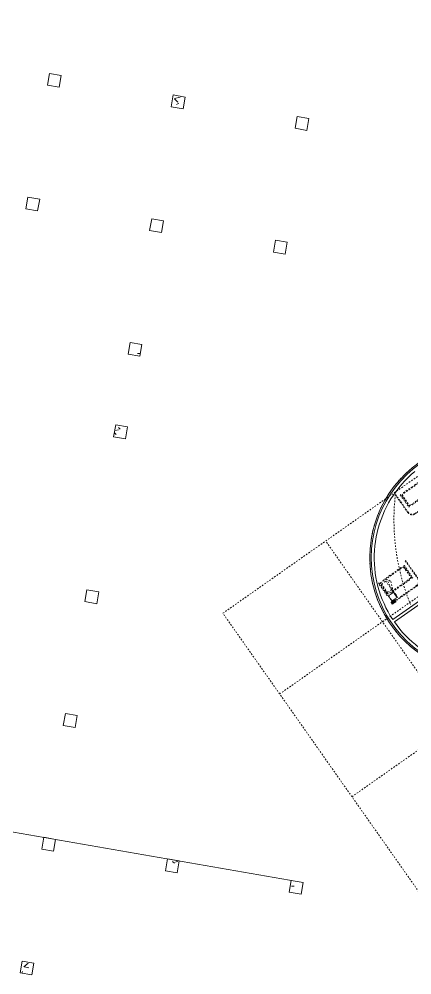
# Model space of a CAD drawing. Extents: x 274235 to 276654, y 142848 to 144425.
# Drawn here: x 276050.3 to 276076.6, y 143041.1 to 143105 of the extents above; entities that cross this region are included whole.
import ezdxf

# ---------------------------------------------------------------- set-up
doc = ezdxf.new("R2010")
doc.units = 0
doc.header["$LTSCALE"] = 1.5
for name, pattern in [('ACM-G-CENTER', [50.8, 31.75, -6.35, 6.35, -6.35]), ('ACM-G-HIDDEN2', [4.7625, 3.175, -1.5875]), ('ATDASH', [1.5875, 0.79375, -0.79375]), ('DASH', [0.35, 0.25, -0.1]), ('Hidden 1_32_', [1.389063, 0.79375, -0.595313])]:
    doc.linetypes.add(name, pattern=pattern)
doc.layers.get('0').update_dxf_attribs({"linetype": 'CONTINUOUS', "lineweight": 0})
for name, color, linetype, lineweight in [('_ACM-A-ANNO-DIMS', 7, 'CONTINUOUS', 5), ('_ACM-A-DETL', 7, 'CONTINUOUS', 5), ('_ACM-A-EQPM', 3, 'CONTINUOUS', 5), ('_ACM-A-FLOR-WDWK', 1, 'CONTINUOUS', 5), ('_ACM-A-GRID', 3, 'CONTINUOUS', 5), ('_ACM-A-WALL-FULL', 6, 'CONTINUOUS', 13), ('_ACM-S-STRU-CLOS', 5, 'CONTINUOUS', 5)]:
    doc.layers.add(name, color=color, linetype=linetype, lineweight=lineweight)

# ---------------------------------------------------------------- blocks, each defined once
blk = doc.blocks.new('A$C5E363402')
at = {"layer": '_ACM-A-ANNO-DIMS'}
blk.add_line((1509648, -2678), (509648, -2678), dxfattribs=at)
blk = doc.blocks.new('M_Concrete-Rectangular-Column - 800 x 800mm-V387-B1_Working')
at = {"layer": '_ACM-S-STRU-CLOS'}
h = blk.add_hatch(dxfattribs=at)
h.set_pattern_fill('FP_247', color=256, style=0, pattern_type=2)
h.set_pattern_definition([(50, (-832204, -612804.6), (3643.682, -318.781), [381, -4191]), (355, (-832204, -612804.6), (-704.856, 3821.136), [304.8, -3352.8]), (100.451, (-831900.5, -612831), (2938.852, 3502.332), [323.8, -3561.801]), (46.184, (-832204, -611788.6), (5421.582, -840.855), [571.5, -6286.5]), (96.636, (-831752.3, -611858.6), (4748.05, 4948.551), [485.7, -5342.702]), (351.184, (-832204, -611788.6), (4748.1, 4948.506), [457.2, -5029.2]), (21, (-831696, -612042.6), (3032.288, -2045.3045), [381, -4191]), (326, (-831696, -612042.6), (1236.042, 3683.762), [304.8, -3352.8]), (71.451, (-831443.4, -612213), (4268.343, 1638.425), [323.8, -3561.801]), (37.5, (-832204.1, -612804.6), (61.772, 1691.1008), [167.64, -3144.52, 167.64, -6601.46]), (37.5, (-832204.1, -612804.6), (61.772, 1691.1008), [-3479.8, -3235.96, 167.64, -3197.86]), (7.5, (-832204.1, -612804.6), (1336.3933, 2003.6115), [167.64, -1772.92, 167.64, -4351.02]), (7.5, (-832204.1, -612804.6), (1336.3933, 2003.6115), [-2108.2, -3068.32, 167.64, -1115.06]), (327.5, (-833337, -612804.6), (2711.8178, -114.5786), [167.64, -1102.36, -9220.2]), (327.5, (-833337, -612804.6), (2711.8178, -114.5786), [-1270, 167.64, -3794.76, -5257.8]), (327.5, (-833337, -612804.6), (2711.8178, -114.5786), [-5232.4, 167.64, -5090.16]), (317.5, (-833845, -612804.6), (2962.5856, 508.5334), [167.64, -1483.36, 167.64, -6197.6]), (317.5, (-833845, -612804.6), (2962.5856, 508.5334), [-1818.64, -2463.8, 167.64, -3566.16])])
h.paths.add_polyline_path([(400, -400), (400, 400), (-400, 400), (-400, -400)])
at = {"layer": '_ACM-A-DETL', "color": 250}
for p, q in [((400, 400), (-400, 400)), ((-400, 400), (-400, -400)), ((400, -400), (400, 400)), ((-400, -400), (400, -400))]:
    blk.add_line(p, q, dxfattribs=at)
blk = doc.blocks.new('M_Concrete-Rectangular-Column - 800 x 800mm-V393-B1_Working')
at = {"layer": '_ACM-S-STRU-CLOS'}
h = blk.add_hatch(dxfattribs=at)
h.set_pattern_fill('FP_252', color=256, style=0, pattern_type=2)
h.set_pattern_definition([(50, (-823804, -612804.6), (3643.682, -318.781), [381, -4191]), (355, (-823804, -612804.6), (-704.856, 3821.136), [304.8, -3352.8]), (100.451, (-823500.5, -612831), (2938.852, 3502.332), [323.8, -3561.801]), (46.184, (-823804, -611788.6), (5421.582, -840.855), [571.5, -6286.5]), (96.636, (-823352.3, -611858.6), (4748.05, 4948.551), [485.7, -5342.702]), (351.184, (-823804, -611788.6), (4748.1, 4948.506), [457.2, -5029.2]), (21, (-823296, -612042.6), (3032.288, -2045.3045), [381, -4191]), (326, (-823296, -612042.6), (1236.042, 3683.762), [304.8, -3352.8]), (71.451, (-823043.4, -612213), (4268.343, 1638.425), [323.8, -3561.801]), (37.5, (-823804.1, -612804.6), (61.772, 1691.1008), [167.64, -3144.52, 167.64, -6601.46]), (37.5, (-823804.1, -612804.6), (61.772, 1691.1008), [-3479.8, -3235.96, 167.64, -3197.86]), (7.5, (-823804.1, -612804.6), (1336.3933, 2003.6115), [167.64, -1772.92, 167.64, -4351.02]), (7.5, (-823804.1, -612804.6), (1336.3933, 2003.6115), [-2108.2, -3068.32, 167.64, -1115.06]), (327.5, (-824937, -612804.6), (2711.8178, -114.5786), [167.64, -1102.36, -9220.2]), (327.5, (-824937, -612804.6), (2711.8178, -114.5786), [-1270, 167.64, -3794.76, -5257.8]), (327.5, (-824937, -612804.6), (2711.8178, -114.5786), [-5232.4, 167.64, -5090.16]), (317.5, (-825445, -612804.6), (2962.5856, 508.5334), [167.64, -1483.36, 167.64, -6197.6]), (317.5, (-825445, -612804.6), (2962.5856, 508.5334), [-1818.64, -2463.8, 167.64, -3566.16])])
h.paths.add_polyline_path([(400, -400), (400, 400), (-400, 400), (-400, -400)])
at = {"layer": '_ACM-A-DETL', "color": 250}
for p, q in [((400, 400), (-400, 400)), ((-400, 400), (-400, -400)), ((400, -400), (400, 400)), ((-400, -400), (400, -400))]:
    blk.add_line(p, q, dxfattribs=at)
blk = doc.blocks.new('M_Concrete-Rectangular-Column - 800 x 800mm-V398-B1_Working')
at = {"layer": '_ACM-S-STRU-CLOS'}
h = blk.add_hatch(dxfattribs=at)
h.set_pattern_fill('FP_256', color=256, style=0, pattern_type=2)
h.set_pattern_definition([(50, (-815404, -612804.6), (3643.682, -318.781), [381, -4191]), (355, (-815404, -612804.6), (-704.856, 3821.136), [304.8, -3352.8]), (100.451, (-815100.5, -612831), (2938.852, 3502.332), [323.8, -3561.801]), (46.184, (-815404, -611788.6), (5421.582, -840.855), [571.5, -6286.5]), (96.636, (-814952.3, -611858.6), (4748.05, 4948.551), [485.7, -5342.702]), (351.184, (-815404, -611788.6), (4748.1, 4948.506), [457.2, -5029.2]), (21, (-814896, -612042.6), (3032.288, -2045.3045), [381, -4191]), (326, (-814896, -612042.6), (1236.042, 3683.762), [304.8, -3352.8]), (71.451, (-814643.4, -612213), (4268.343, 1638.425), [323.8, -3561.801]), (37.5, (-815404.1, -612804.6), (61.772, 1691.1008), [167.64, -3144.52, 167.64, -6601.46]), (37.5, (-815404.1, -612804.6), (61.772, 1691.1008), [-3479.8, -3235.96, 167.64, -3197.86]), (7.5, (-815404.1, -612804.6), (1336.3933, 2003.6115), [167.64, -1772.92, 167.64, -4351.02]), (7.5, (-815404.1, -612804.6), (1336.3933, 2003.6115), [-2108.2, -3068.32, 167.64, -1115.06]), (327.5, (-816537, -612804.6), (2711.8178, -114.5786), [167.64, -1102.36, -9220.2]), (327.5, (-816537, -612804.6), (2711.8178, -114.5786), [-1270, 167.64, -3794.76, -5257.8]), (327.5, (-816537, -612804.6), (2711.8178, -114.5786), [-5232.4, 167.64, -5090.16]), (317.5, (-817045, -612804.6), (2962.5856, 508.5334), [167.64, -1483.36, 167.64, -6197.6]), (317.5, (-817045, -612804.6), (2962.5856, 508.5334), [-1818.64, -2463.8, 167.64, -3566.16])])
h.paths.add_polyline_path([(400, -400), (400, 400), (-400, 400), (-400, -400)])
at = {"layer": '_ACM-A-DETL', "color": 250}
for p, q in [((400, 400), (-400, 400)), ((-400, 400), (-400, -400)), ((400, -400), (400, 400)), ((-400, -400), (400, -400))]:
    blk.add_line(p, q, dxfattribs=at)
blk = doc.blocks.new('M_Concrete-Rectangular-Column - 800 x 800mm-V399-B1_Working')
at = {"layer": '_ACM-S-STRU-CLOS'}
h = blk.add_hatch(dxfattribs=at)
h.set_pattern_fill('FP_257', color=256, style=0, pattern_type=2)
h.set_pattern_definition([(50, (-815404, -604404.6), (3643.682, -318.781), [381, -4191]), (355, (-815404, -604404.6), (-704.856, 3821.136), [304.8, -3352.8]), (100.451, (-815100.5, -604431), (2938.852, 3502.332), [323.8, -3561.801]), (46.184, (-815404, -603388.6), (5421.582, -840.855), [571.5, -6286.5]), (96.636, (-814952.3, -603458.6), (4748.05, 4948.551), [485.7, -5342.702]), (351.184, (-815404, -603388.6), (4748.1, 4948.506), [457.2, -5029.2]), (21, (-814896, -603642.6), (3032.288, -2045.3045), [381, -4191]), (326, (-814896, -603642.6), (1236.042, 3683.762), [304.8, -3352.8]), (71.451, (-814643.4, -603813), (4268.343, 1638.425), [323.8, -3561.801]), (37.5, (-815404.1, -604404.6), (61.772, 1691.1008), [167.64, -3144.52, 167.64, -6601.46]), (37.5, (-815404.1, -604404.6), (61.772, 1691.1008), [-3479.8, -3235.96, 167.64, -3197.86]), (7.5, (-815404.1, -604404.6), (1336.3933, 2003.6115), [167.64, -1772.92, 167.64, -4351.02]), (7.5, (-815404.1, -604404.6), (1336.3933, 2003.6115), [-2108.2, -3068.32, 167.64, -1115.06]), (327.5, (-816537, -604404.6), (2711.8178, -114.5786), [167.64, -1102.36, -9220.2]), (327.5, (-816537, -604404.6), (2711.8178, -114.5786), [-1270, 167.64, -3794.76, -5257.8]), (327.5, (-816537, -604404.6), (2711.8178, -114.5786), [-5232.4, 167.64, -5090.16]), (317.5, (-817045, -604404.6), (2962.5856, 508.5334), [167.64, -1483.36, 167.64, -6197.6]), (317.5, (-817045, -604404.6), (2962.5856, 508.5334), [-1818.64, -2463.8, 167.64, -3566.16])])
h.paths.add_polyline_path([(400, -400), (400, 400), (-400, 400), (-400, -400)])
at = {"layer": '_ACM-A-DETL', "color": 250}
for p, q in [((400, 400), (-400, 400)), ((-400, 400), (-400, -400)), ((400, -400), (400, 400)), ((-400, -400), (400, -400))]:
    blk.add_line(p, q, dxfattribs=at)
blk = doc.blocks.new('M_Concrete-Rectangular-Column - 800 x 800mm-V511-B1_Working')
at = {"layer": '_ACM-A-DETL', "color": 250}
for p, q in [((400, 400), (-400, 400)), ((-400, 400), (-400, -400)), ((400, -400), (400, 400)), ((-400, -400), (400, -400))]:
    blk.add_line(p, q, dxfattribs=at)
blk = doc.blocks.new('M_Concrete-Rectangular-Column - 800 x 800mm-V512-B1_Working')
at = {"layer": '_ACM-S-STRU-CLOS'}
h = blk.add_hatch(dxfattribs=at)
h.set_pattern_fill('FP_322', color=256, style=0, pattern_type=2)
h.set_pattern_definition([(50, (-815404, -663204.6), (3643.682, -318.781), [381, -4191]), (355, (-815404, -663204.6), (-704.856, 3821.136), [304.8, -3352.8]), (100.451, (-815100.5, -663231), (2938.852, 3502.332), [323.8, -3561.801]), (46.184, (-815404, -662188.6), (5421.582, -840.855), [571.5, -6286.5]), (96.636, (-814952.3, -662258.6), (4748.05, 4948.551), [485.7, -5342.702]), (351.184, (-815404, -662188.6), (4748.1, 4948.506), [457.2, -5029.2]), (21, (-814896, -662442.6), (3032.288, -2045.3045), [381, -4191]), (326, (-814896, -662442.6), (1236.042, 3683.762), [304.8, -3352.8]), (71.451, (-814643.4, -662613), (4268.343, 1638.425), [323.8, -3561.801]), (37.5, (-815404.1, -663204.6), (61.772, 1691.1008), [167.64, -3144.52, 167.64, -6601.46]), (37.5, (-815404.1, -663204.6), (61.772, 1691.1008), [-3479.8, -3235.96, 167.64, -3197.86]), (7.5, (-815404.1, -663204.6), (1336.3933, 2003.6115), [167.64, -1772.92, 167.64, -4351.02]), (7.5, (-815404.1, -663204.6), (1336.3933, 2003.6115), [-2108.2, -3068.32, 167.64, -1115.06]), (327.5, (-816537, -663204.6), (2711.8178, -114.5786), [167.64, -1102.36, -9220.2]), (327.5, (-816537, -663204.6), (2711.8178, -114.5786), [-1270, 167.64, -3794.76, -5257.8]), (327.5, (-816537, -663204.6), (2711.8178, -114.5786), [-5232.4, 167.64, -5090.16]), (317.5, (-817045, -663204.6), (2962.5856, 508.5334), [167.64, -1483.36, 167.64, -6197.6]), (317.5, (-817045, -663204.6), (2962.5856, 508.5334), [-1818.64, -2463.8, 167.64, -3566.16])])
h.paths.add_polyline_path([(400, -400), (400, 400), (-400, 400), (-400, -400)])
at = {"layer": '_ACM-A-DETL', "color": 250}
for p, q in [((400, 400), (-400, 400)), ((-400, 400), (-400, -400)), ((400, -400), (400, 400)), ((-400, -400), (400, -400))]:
    blk.add_line(p, q, dxfattribs=at)
blk = doc.blocks.new('M_Concrete-Rectangular-Column - 800 x 800mm-V513-B1_Working')
at = {"layer": '_ACM-S-STRU-CLOS'}
h = blk.add_hatch(dxfattribs=at)
h.set_pattern_fill('FP_323', color=256, style=0, pattern_type=2)
h.set_pattern_definition([(50, (-807004, -663204.6), (3643.682, -318.781), [381, -4191]), (355, (-807004, -663204.6), (-704.856, 3821.136), [304.8, -3352.8]), (100.451, (-806700.5, -663231), (2938.852, 3502.332), [323.8, -3561.801]), (46.184, (-807004, -662188.6), (5421.582, -840.855), [571.5, -6286.5]), (96.636, (-806552.3, -662258.6), (4748.05, 4948.551), [485.7, -5342.702]), (351.184, (-807004, -662188.6), (4748.1, 4948.506), [457.2, -5029.2]), (21, (-806496, -662442.6), (3032.288, -2045.3045), [381, -4191]), (326, (-806496, -662442.6), (1236.042, 3683.762), [304.8, -3352.8]), (71.451, (-806243.4, -662613), (4268.343, 1638.425), [323.8, -3561.801]), (37.5, (-807004.1, -663204.6), (61.772, 1691.1008), [167.64, -3144.52, 167.64, -6601.46]), (37.5, (-807004.1, -663204.6), (61.772, 1691.1008), [-3479.8, -3235.96, 167.64, -3197.86]), (7.5, (-807004.1, -663204.6), (1336.3933, 2003.6115), [167.64, -1772.92, 167.64, -4351.02]), (7.5, (-807004.1, -663204.6), (1336.3933, 2003.6115), [-2108.2, -3068.32, 167.64, -1115.06]), (327.5, (-808137, -663204.6), (2711.8178, -114.5786), [167.64, -1102.36, -9220.2]), (327.5, (-808137, -663204.6), (2711.8178, -114.5786), [-1270, 167.64, -3794.76, -5257.8]), (327.5, (-808137, -663204.6), (2711.8178, -114.5786), [-5232.4, 167.64, -5090.16]), (317.5, (-808645, -663204.6), (2962.5856, 508.5334), [167.64, -1483.36, 167.64, -6197.6]), (317.5, (-808645, -663204.6), (2962.5856, 508.5334), [-1818.64, -2463.8, 167.64, -3566.16])])
h.paths.add_polyline_path([(400, -400), (400, 400), (-400, 400), (-400, -400)])
at = {"layer": '_ACM-A-DETL', "color": 250}
for p, q in [((400, 400), (-400, 400)), ((-400, 400), (-400, -400)), ((400, -400), (400, 400)), ((-400, -400), (400, -400))]:
    blk.add_line(p, q, dxfattribs=at)
blk = doc.blocks.new('M_Concrete-Rectangular-Column - 800 x 800mm-V517-B1_Working')
at = {"layer": '_ACM-S-STRU-CLOS'}
h = blk.add_hatch(dxfattribs=at)
h.set_pattern_fill('FP_326', color=256, style=0, pattern_type=2)
h.set_pattern_definition([(50, (-823804, -654804.6), (3643.682, -318.781), [381, -4191]), (355, (-823804, -654804.6), (-704.856, 3821.136), [304.8, -3352.8]), (100.451, (-823500.5, -654831), (2938.852, 3502.332), [323.8, -3561.801]), (46.184, (-823804, -653788.6), (5421.582, -840.855), [571.5, -6286.5]), (96.636, (-823352.3, -653858.6), (4748.05, 4948.551), [485.7, -5342.702]), (351.184, (-823804, -653788.6), (4748.1, 4948.506), [457.2, -5029.2]), (21, (-823296, -654042.6), (3032.288, -2045.3045), [381, -4191]), (326, (-823296, -654042.6), (1236.042, 3683.762), [304.8, -3352.8]), (71.451, (-823043.4, -654213), (4268.343, 1638.425), [323.8, -3561.801]), (37.5, (-823804.1, -654804.6), (61.772, 1691.1008), [167.64, -3144.52, 167.64, -6601.46]), (37.5, (-823804.1, -654804.6), (61.772, 1691.1008), [-3479.8, -3235.96, 167.64, -3197.86]), (7.5, (-823804.1, -654804.6), (1336.3933, 2003.6115), [167.64, -1772.92, 167.64, -4351.02]), (7.5, (-823804.1, -654804.6), (1336.3933, 2003.6115), [-2108.2, -3068.32, 167.64, -1115.06]), (327.5, (-824937, -654804.6), (2711.8178, -114.5786), [167.64, -1102.36, -9220.2]), (327.5, (-824937, -654804.6), (2711.8178, -114.5786), [-1270, 167.64, -3794.76, -5257.8]), (327.5, (-824937, -654804.6), (2711.8178, -114.5786), [-5232.4, 167.64, -5090.16]), (317.5, (-825445, -654804.6), (2962.5856, 508.5334), [167.64, -1483.36, 167.64, -6197.6]), (317.5, (-825445, -654804.6), (2962.5856, 508.5334), [-1818.64, -2463.8, 167.64, -3566.16])])
h.paths.add_polyline_path([(400, -400), (400, 400), (-400, 400), (-400, -400)])
at = {"layer": '_ACM-A-DETL', "color": 250}
for p, q in [((400, 400), (-400, 400)), ((-400, 400), (-400, -400)), ((400, -400), (400, 400)), ((-400, -400), (400, -400))]:
    blk.add_line(p, q, dxfattribs=at)
blk = doc.blocks.new('M_Concrete-Rectangular-Column - 800 x 800mm-V518-B1_Working')
at = {"layer": '_ACM-S-STRU-CLOS'}
h = blk.add_hatch(dxfattribs=at)
h.set_pattern_fill('FP_327', color=256, style=0, pattern_type=2)
h.set_pattern_definition([(50, (-815404, -654804.6), (3643.682, -318.781), [381, -4191]), (355, (-815404, -654804.6), (-704.856, 3821.136), [304.8, -3352.8]), (100.451, (-815100.5, -654831), (2938.852, 3502.332), [323.8, -3561.801]), (46.184, (-815404, -653788.6), (5421.582, -840.855), [571.5, -6286.5]), (96.636, (-814952.3, -653858.6), (4748.05, 4948.551), [485.7, -5342.702]), (351.184, (-815404, -653788.6), (4748.1, 4948.506), [457.2, -5029.2]), (21, (-814896, -654042.6), (3032.288, -2045.3045), [381, -4191]), (326, (-814896, -654042.6), (1236.042, 3683.762), [304.8, -3352.8]), (71.451, (-814643.4, -654213), (4268.343, 1638.425), [323.8, -3561.801]), (37.5, (-815404.1, -654804.6), (61.772, 1691.1008), [167.64, -3144.52, 167.64, -6601.46]), (37.5, (-815404.1, -654804.6), (61.772, 1691.1008), [-3479.8, -3235.96, 167.64, -3197.86]), (7.5, (-815404.1, -654804.6), (1336.3933, 2003.6115), [167.64, -1772.92, 167.64, -4351.02]), (7.5, (-815404.1, -654804.6), (1336.3933, 2003.6115), [-2108.2, -3068.32, 167.64, -1115.06]), (327.5, (-816537, -654804.6), (2711.8178, -114.5786), [167.64, -1102.36, -9220.2]), (327.5, (-816537, -654804.6), (2711.8178, -114.5786), [-1270, 167.64, -3794.76, -5257.8]), (327.5, (-816537, -654804.6), (2711.8178, -114.5786), [-5232.4, 167.64, -5090.16]), (317.5, (-817045, -654804.6), (2962.5856, 508.5334), [167.64, -1483.36, 167.64, -6197.6]), (317.5, (-817045, -654804.6), (2962.5856, 508.5334), [-1818.64, -2463.8, 167.64, -3566.16])])
h.paths.add_polyline_path([(400, -400), (400, 400), (-400, 400), (-400, -400)])
at = {"layer": '_ACM-A-DETL', "color": 250}
for p, q in [((400, 400), (-400, 400)), ((-400, 400), (-400, -400)), ((400, -400), (400, 400)), ((-400, -400), (400, -400))]:
    blk.add_line(p, q, dxfattribs=at)
blk = doc.blocks.new('M_Concrete-Rectangular-Column - 800 x 800mm-V519-B1_Working')
at = {"layer": '_ACM-S-STRU-CLOS'}
h = blk.add_hatch(dxfattribs=at)
h.set_pattern_fill('FP_328', color=256, style=0, pattern_type=2)
h.set_pattern_definition([(50, (-807004, -654804.6), (3643.682, -318.781), [381, -4191]), (355, (-807004, -654804.6), (-704.856, 3821.136), [304.8, -3352.8]), (100.451, (-806700.5, -654831), (2938.852, 3502.332), [323.8, -3561.801]), (46.184, (-807004, -653788.6), (5421.582, -840.855), [571.5, -6286.5]), (96.636, (-806552.3, -653858.6), (4748.05, 4948.551), [485.7, -5342.702]), (351.184, (-807004, -653788.6), (4748.1, 4948.506), [457.2, -5029.2]), (21, (-806496, -654042.6), (3032.288, -2045.3045), [381, -4191]), (326, (-806496, -654042.6), (1236.042, 3683.762), [304.8, -3352.8]), (71.451, (-806243.4, -654213), (4268.343, 1638.425), [323.8, -3561.801]), (37.5, (-807004.1, -654804.6), (61.772, 1691.1008), [167.64, -3144.52, 167.64, -6601.46]), (37.5, (-807004.1, -654804.6), (61.772, 1691.1008), [-3479.8, -3235.96, 167.64, -3197.86]), (7.5, (-807004.1, -654804.6), (1336.3933, 2003.6115), [167.64, -1772.92, 167.64, -4351.02]), (7.5, (-807004.1, -654804.6), (1336.3933, 2003.6115), [-2108.2, -3068.32, 167.64, -1115.06]), (327.5, (-808137, -654804.6), (2711.8178, -114.5786), [167.64, -1102.36, -9220.2]), (327.5, (-808137, -654804.6), (2711.8178, -114.5786), [-1270, 167.64, -3794.76, -5257.8]), (327.5, (-808137, -654804.6), (2711.8178, -114.5786), [-5232.4, 167.64, -5090.16]), (317.5, (-808645, -654804.6), (2962.5856, 508.5334), [167.64, -1483.36, 167.64, -6197.6]), (317.5, (-808645, -654804.6), (2962.5856, 508.5334), [-1818.64, -2463.8, 167.64, -3566.16])])
h.paths.add_polyline_path([(400, -400), (400, 400), (-400, 400), (-400, -400)])
at = {"layer": '_ACM-A-DETL', "color": 250}
for p, q in [((400, 400), (-400, 400)), ((-400, 400), (-400, -400)), ((400, -400), (400, 400)), ((-400, -400), (400, -400))]:
    blk.add_line(p, q, dxfattribs=at)
blk = doc.blocks.new('M_Concrete-Rectangular-Column - 800 x 800mm-V523-B1_Working')
at = {"layer": '_ACM-S-STRU-CLOS'}
h = blk.add_hatch(dxfattribs=at)
h.set_pattern_fill('FP_331', color=256, style=0, pattern_type=2)
h.set_pattern_definition([(50, (-815404, -646404.6), (3643.682, -318.781), [381, -4191]), (355, (-815404, -646404.6), (-704.856, 3821.136), [304.8, -3352.8]), (100.451, (-815100.5, -646431), (2938.852, 3502.332), [323.8, -3561.801]), (46.184, (-815404, -645388.6), (5421.582, -840.855), [571.5, -6286.5]), (96.636, (-814952.3, -645458.6), (4748.05, 4948.551), [485.7, -5342.702]), (351.184, (-815404, -645388.6), (4748.1, 4948.506), [457.2, -5029.2]), (21, (-814896, -645642.6), (3032.288, -2045.3045), [381, -4191]), (326, (-814896, -645642.6), (1236.042, 3683.762), [304.8, -3352.8]), (71.451, (-814643.4, -645813), (4268.343, 1638.425), [323.8, -3561.801]), (37.5, (-815404.1, -646404.6), (61.772, 1691.1008), [167.64, -3144.52, 167.64, -6601.46]), (37.5, (-815404.1, -646404.6), (61.772, 1691.1008), [-3479.8, -3235.96, 167.64, -3197.86]), (7.5, (-815404.1, -646404.6), (1336.3933, 2003.6115), [167.64, -1772.92, 167.64, -4351.02]), (7.5, (-815404.1, -646404.6), (1336.3933, 2003.6115), [-2108.2, -3068.32, 167.64, -1115.06]), (327.5, (-816537, -646404.6), (2711.8178, -114.5786), [167.64, -1102.36, -9220.2]), (327.5, (-816537, -646404.6), (2711.8178, -114.5786), [-1270, 167.64, -3794.76, -5257.8]), (327.5, (-816537, -646404.6), (2711.8178, -114.5786), [-5232.4, 167.64, -5090.16]), (317.5, (-817045, -646404.6), (2962.5856, 508.5334), [167.64, -1483.36, 167.64, -6197.6]), (317.5, (-817045, -646404.6), (2962.5856, 508.5334), [-1818.64, -2463.8, 167.64, -3566.16])])
h.paths.add_polyline_path([(400, -400), (400, 400), (-400, 400), (-400, -400)])
at = {"layer": '_ACM-A-DETL', "color": 250}
for p, q in [((400, 400), (-400, 400)), ((-400, 400), (-400, -400)), ((400, -400), (400, 400)), ((-400, -400), (400, -400))]:
    blk.add_line(p, q, dxfattribs=at)
blk = doc.blocks.new('M_Concrete-Rectangular-Column - 800 x 800mm-V528-B1_Working')
at = {"layer": '_ACM-S-STRU-CLOS'}
h = blk.add_hatch(dxfattribs=at)
h.set_pattern_fill('FP_332', color=256, style=0, pattern_type=2)
h.set_pattern_definition([(50, (-815404, -640804.6), (3643.682, -318.781), [381, -4191]), (355, (-815404, -640804.6), (-704.856, 3821.136), [304.8, -3352.8]), (100.451, (-815100.5, -640831), (2938.852, 3502.332), [323.8, -3561.801]), (46.184, (-815404, -639788.6), (5421.582, -840.855), [571.5, -6286.5]), (96.636, (-814952.3, -639858.6), (4748.05, 4948.551), [485.7, -5342.702]), (351.184, (-815404, -639788.6), (4748.1, 4948.506), [457.2, -5029.2]), (21, (-814896, -640042.6), (3032.288, -2045.3045), [381, -4191]), (326, (-814896, -640042.6), (1236.042, 3683.762), [304.8, -3352.8]), (71.451, (-814643.4, -640213), (4268.343, 1638.425), [323.8, -3561.801]), (37.5, (-815404.1, -640804.6), (61.772, 1691.1008), [167.64, -3144.52, 167.64, -6601.46]), (37.5, (-815404.1, -640804.6), (61.772, 1691.1008), [-3479.8, -3235.96, 167.64, -3197.86]), (7.5, (-815404.1, -640804.6), (1336.3933, 2003.6115), [167.64, -1772.92, 167.64, -4351.02]), (7.5, (-815404.1, -640804.6), (1336.3933, 2003.6115), [-2108.2, -3068.32, 167.64, -1115.06]), (327.5, (-816537, -640804.6), (2711.8178, -114.5786), [167.64, -1102.36, -9220.2]), (327.5, (-816537, -640804.6), (2711.8178, -114.5786), [-1270, 167.64, -3794.76, -5257.8]), (327.5, (-816537, -640804.6), (2711.8178, -114.5786), [-5232.4, 167.64, -5090.16]), (317.5, (-817045, -640804.6), (2962.5856, 508.5334), [167.64, -1483.36, 167.64, -6197.6]), (317.5, (-817045, -640804.6), (2962.5856, 508.5334), [-1818.64, -2463.8, 167.64, -3566.16])])
h.paths.add_polyline_path([(400, -400), (400, 400), (-400, 400), (-400, -400)])
at = {"layer": '_ACM-A-DETL', "color": 250}
for p, q in [((400, 400), (-400, 400)), ((-400, 400), (-400, -400)), ((400, -400), (400, 400)), ((-400, -400), (400, -400))]:
    blk.add_line(p, q, dxfattribs=at)
blk = doc.blocks.new('M_Concrete-Rectangular-Column - 800 x 800mm-V533-B1_Working')
at = {"layer": '_ACM-A-DETL', "color": 250}
for p, q in [((400, 400), (-400, 400)), ((-400, 400), (-400, -400)), ((400, -400), (400, 400)), ((-400, -400), (400, -400))]:
    blk.add_line(p, q, dxfattribs=at)
blk = doc.blocks.new('M_Concrete-Rectangular-Column - 800 x 800mm-V538-B1_Working')
at = {"layer": '_ACM-S-STRU-CLOS'}
h = blk.add_hatch(dxfattribs=at)
h.set_pattern_fill('FP_339', color=256, style=0, pattern_type=2)
h.set_pattern_definition([(50, (-815404, -621204.6), (3643.682, -318.781), [381, -4191]), (355, (-815404, -621204.6), (-704.856, 3821.136), [304.8, -3352.8]), (100.451, (-815100.5, -621231), (2938.852, 3502.332), [323.8, -3561.801]), (46.184, (-815404, -620188.6), (5421.582, -840.855), [571.5, -6286.5]), (96.636, (-814952.3, -620258.6), (4748.05, 4948.551), [485.7, -5342.702]), (351.184, (-815404, -620188.6), (4748.1, 4948.506), [457.2, -5029.2]), (21, (-814896, -620442.6), (3032.288, -2045.3045), [381, -4191]), (326, (-814896, -620442.6), (1236.042, 3683.762), [304.8, -3352.8]), (71.451, (-814643.4, -620613), (4268.343, 1638.425), [323.8, -3561.801]), (37.5, (-815404.1, -621204.6), (61.772, 1691.1008), [167.64, -3144.52, 167.64, -6601.46]), (37.5, (-815404.1, -621204.6), (61.772, 1691.1008), [-3479.8, -3235.96, 167.64, -3197.86]), (7.5, (-815404.1, -621204.6), (1336.3933, 2003.6115), [167.64, -1772.92, 167.64, -4351.02]), (7.5, (-815404.1, -621204.6), (1336.3933, 2003.6115), [-2108.2, -3068.32, 167.64, -1115.06]), (327.5, (-816537, -621204.6), (2711.8178, -114.5786), [167.64, -1102.36, -9220.2]), (327.5, (-816537, -621204.6), (2711.8178, -114.5786), [-1270, 167.64, -3794.76, -5257.8]), (327.5, (-816537, -621204.6), (2711.8178, -114.5786), [-5232.4, 167.64, -5090.16]), (317.5, (-817045, -621204.6), (2962.5856, 508.5334), [167.64, -1483.36, 167.64, -6197.6]), (317.5, (-817045, -621204.6), (2962.5856, 508.5334), [-1818.64, -2463.8, 167.64, -3566.16])])
h.paths.add_polyline_path([(400, -400), (400, 400), (-400, 400), (-400, -400)])
at = {"layer": '_ACM-A-DETL', "color": 250}
for p, q in [((400, 400), (-400, 400)), ((-400, 400), (-400, -400)), ((400, -400), (400, 400)), ((-400, -400), (400, -400))]:
    blk.add_line(p, q, dxfattribs=at)
blk = doc.blocks.new('BASEMENT20250512')
at = {"layer": '_ACM-A-DETL', "color": 250, "linetype": 'ACM-G-HIDDEN2'}
blk.add_arc((840945.0404, 636704.5657), 7800, 135.00000009, 270, dxfattribs=at)
at = {"layer": '_ACM-S-STRU-CLOS'}
for name, p in [('M_Concrete-Rectangular-Column - 800 x 800mm-V513-B1_Working', (807004.1241, 663204.5656)), ('M_Concrete-Rectangular-Column - 800 x 800mm-V512-B1_Working', (815404.1241, 663204.5656)), ('M_Concrete-Rectangular-Column - 800 x 800mm-V511-B1_Working', (823804.1241, 663204.5656)), ('M_Concrete-Rectangular-Column - 800 x 800mm-V519-B1_Working', (807004.1241, 654804.5656)), ('M_Concrete-Rectangular-Column - 800 x 800mm-V518-B1_Working', (815404.1241, 654804.5656)), ('M_Concrete-Rectangular-Column - 800 x 800mm-V517-B1_Working', (823804.1241, 654804.5656)), ('M_Concrete-Rectangular-Column - 800 x 800mm-V523-B1_Working', (815404.1241, 646404.5657)), ('M_Concrete-Rectangular-Column - 800 x 800mm-V528-B1_Working', (815404.1241, 640804.5657)), ('M_Concrete-Rectangular-Column - 800 x 800mm-V533-B1_Working', (815404.1241, 629604.5657)), ('M_Concrete-Rectangular-Column - 800 x 800mm-V538-B1_Working', (815404.1241, 621204.5657)), ('M_Concrete-Rectangular-Column - 800 x 800mm-V398-B1_Working', (815404.1241, 612804.5658)), ('M_Concrete-Rectangular-Column - 800 x 800mm-V393-B1_Working', (823804.1241, 612804.5658)), ('M_Concrete-Rectangular-Column - 800 x 800mm-V387-B1_Working', (832204.124, 612804.5658)), ('M_Concrete-Rectangular-Column - 800 x 800mm-V399-B1_Working', (815404.1241, 604404.5658))]:
    blk.add_blockref(name, p, dxfattribs=at)
blk = doc.blocks.new('BED_patient1 - MMBE-010_2100D-2020948-F5_Working')
at = {"layer": '_ACM-A-FLOR-WDWK', "linetype": 'DASH'}
for p, q in [((-500, -50), (-500, 0)), ((500, 0), (-500, 0)), ((500, -50), (500, 0)), ((-500, -50), (500, -50)), ((-500, -942), (-500, -371)), ((-500, -371), (-450, -371)), ((-450, -126), (-450, -1974)), ((-450, -603), (450, -501)), ((-450, -603), (-133, -751)), ((399, -100), (-424, -100)), ((350, -150), (-350, -150)), ((-350, -150), (-350, -483)), ((-350, -483), (350, -483)), ((-250, -50), (-250, -100)), ((-133, -751), (450, -518)), ((250, -50), (250, -100)), ((350, -483), (350, -150)), ((450, -1949), (450, -151)), ((500, -371), (450, -371)), ((500, -942), (500, -371)), ((-450, -942), (-500, -942)), ((-500, -1840), (-500, -1097)), ((-500, -1097), (-450, -1097)), ((450, -942), (500, -942)), ((500, -1097), (450, -1097)), ((500, -1840), (500, -1097)), ((-450, -1840), (-500, -1840)), ((450, -1840), (500, -1840)), ((-500, -2050), (-500, -2100)), ((500, -2050), (-500, -2050)), ((-500, -2100), (500, -2100)), ((-424, -2000), (399, -2000)), ((-250, -2000), (-250, -2050)), ((250, -2000), (250, -2050)), ((500, -2050), (500, -2100))]:
    blk.add_line(p, q, dxfattribs=at)
for centre, radius, start, end in [((-424, -126), 25.8, 90, 180), ((399, -151), 50.8, 0, 90), ((-424, -1974), 25.8, 180, 270), ((399, -1949), 50.8, 270, 0)]:
    blk.add_arc(centre, radius, start, end, dxfattribs=at)
blk = doc.blocks.new('1020 Cubicle Curtain_ L Shaped - 1020 Cubicle Curtain_ L Shaped-V300-F5_Working')
at = {"layer": '_ACM-A-EQPM', "linetype": 'ATDASH'}
for p, q in [((74.6125, 22.225), (74.6125, 2066.625)), ((109.5375, 2066.625), (109.5375, 22.225)), ((447.675, 2439.6875), (1892.075, 2439.6875)), ((1892.075, 2404.7625), (447.675, 2404.7625)), ((1892.075, 2439.6875), (1892.075, 2404.7625)), ((15.875, 22.225), (142.875, 22.225)), ((41.275, 327.025), (142.875, 327.025)), ((142.875, 276.225), (41.275, 276.225)), ((41.275, 225.425), (142.875, 225.425)), ((142.875, 174.625), (41.275, 174.625)), ((41.275, 123.825), (142.875, 123.825)), ((142.875, 73.025), (41.275, 73.025)), ((74.6125, 22.225), (109.5375, 22.225))]:
    blk.add_line(p, q, dxfattribs=at)
for centre, radius, start, end in [((447.675, 2066.625), 373.0625, 90, 180), ((447.675, 2066.625), 338.1375, 90, 180), ((41.275, 301.625), 25.4, 90, 270), ((41.275, 200.025), 25.4, 90, 270), ((41.275, 98.425), 25.4, 90, 270), ((142.875, 250.825), 25.4, 270, 90), ((142.875, 149.225), 25.4, 270, 90), ((142.875, 47.625), 25.4, 270, 90)]:
    blk.add_arc(centre, radius, start, end, dxfattribs=at)
blk = doc.blocks.new('LOCKER_2_drawers_open_under_lockable_mobile - FQSN-051-2091571-F5_Working')
at = {"layer": '_ACM-A-FLOR-WDWK', "linetype": 'DASH'}
for p, q in [((225, 205), (-225, 205)), ((-225, 205), (-225, -245)), ((225, 205), (-225, 205)), ((-225, 205), (-225, -245)), ((205, 185), (-205, 185)), ((-205, 185), (-205, -225)), ((-205, -225), (-205, 185)), ((-205, 185), (205, 185)), ((205, -225), (205, 185)), ((205, 185), (205, -225)), ((225, -245), (225, 205)), ((225, -245), (225, 205)), ((-225, -245), (225, -245)), ((-225, -245), (225, -245)), ((-205, -225), (205, -225)), ((205, -225), (-205, -225))]:
    blk.add_line(p, q, dxfattribs=at)
at = {"layer": '_ACM-A-FLOR-WDWK'}
for p, q in [((75, 235), (-75, 235)), ((-75, 235), (-75, 205)), ((-65, 205), (-65, 225)), ((-65, 225), (65, 225)), ((65, 205), (65, 225)), ((75, 205), (75, 235))]:
    blk.add_line(p, q, dxfattribs=at)
blk = doc.blocks.new('1020 Cubicle Curtain_ L Shaped - 1020 Cubicle Curtain_ L Shaped-V301-F5_Working')
at = {"layer": '_ACM-A-EQPM', "linetype": 'ATDASH'}
for p, q in [((15.875, -22.225), (142.875, -22.225)), ((142.875, -73.025), (41.275, -73.025)), ((41.275, -123.825), (142.875, -123.825)), ((142.875, -174.625), (41.275, -174.625)), ((41.275, -225.425), (142.875, -225.425)), ((142.875, -276.225), (41.275, -276.225)), ((41.275, -327.025), (142.875, -327.025)), ((74.6125, -22.225), (109.5375, -22.225)), ((74.6125, -22.225), (74.6125, -2066.625)), ((109.5375, -2066.625), (109.5375, -22.225)), ((1892.075, -2404.7625), (447.675, -2404.7625)), ((447.675, -2439.6875), (1892.075, -2439.6875)), ((1892.075, -2439.6875), (1892.075, -2404.7625))]:
    blk.add_line(p, q, dxfattribs=at)
for centre, radius, start, end in [((41.275, -98.425), 25.4, 90, 270), ((41.275, -200.025), 25.4, 90, 270), ((41.275, -301.625), 25.4, 90, 270), ((142.875, -47.625), 25.4, 270, 90), ((142.875, -149.225), 25.4, 270, 90), ((142.875, -250.825), 25.4, 270, 90), ((447.675, -2066.625), 373.0625, 180, 270), ((447.675, -2066.625), 338.1375, 180, 270)]:
    blk.add_arc(centre, radius, start, end, dxfattribs=at)
blk = doc.blocks.new('BED_patient1 - MMBE-010_2100D-2091575-F5_Working')
at = {"layer": '_ACM-A-FLOR-WDWK', "linetype": 'DASH'}
for p, q in [((-500, 2050), (-500, 2100)), ((-500, 2100), (500, 2100)), ((500, 2050), (-500, 2050)), ((-450, 126), (-450, 1974)), ((-424, 2000), (399, 2000)), ((-250, 2000), (-250, 2050)), ((250, 2000), (250, 2050)), ((450, 1949), (450, 151)), ((500, 2050), (500, 2100)), ((-450, 1840), (-500, 1840)), ((-500, 1840), (-500, 1097)), ((450, 1840), (500, 1840)), ((500, 1840), (500, 1097)), ((-500, 1097), (-450, 1097)), ((-450, 942), (-500, 942)), ((-500, 942), (-500, 371)), ((-450, 603), (-133, 751)), ((-133, 751), (450, 518)), ((500, 1097), (450, 1097)), ((450, 942), (500, 942)), ((500, 942), (500, 371)), ((-500, 371), (-450, 371)), ((-500, 50), (-500, 0)), ((-500, 50), (500, 50)), ((-450, 603), (450, 501)), ((399, 100), (-424, 100)), ((-350, 150), (-350, 483)), ((-350, 483), (350, 483)), ((350, 150), (-350, 150)), ((-250, 50), (-250, 100)), ((250, 50), (250, 100)), ((350, 483), (350, 150)), ((500, 371), (450, 371)), ((500, 50), (500, 0)), ((500, 0), (-500, 0))]:
    blk.add_line(p, q, dxfattribs=at)
for centre, radius, start, end in [((-424, 1974), 25.8, 90, 180), ((399, 1949), 50.8, 360, 90), ((-424, 126), 25.8, 180, 270), ((399, 151), 50.8, 270, 360)]:
    blk.add_arc(centre, radius, start, end, dxfattribs=at)
blk = doc.blocks.new('5f0512')
at = {"layer": '_ACM-A-DETL', "linetype": 'Hidden 1_32_'}
blk.add_arc((-151007.444, -89694.6153), 15000, 182.644785375, 212.572983932, dxfattribs=at)
at = {"layer": '_ACM-A-GRID', "linetype": 'ACM-G-CENTER'}
for p, q in [((-175977.8782, -100377.8784), (-122520.6056, -46920.6059)), ((-171310.9734, -105044.7832), (-117853.7009, -51587.5107)), ((-165371.2764, -110984.4801), (-111914.0039, -57527.2076)), ((-149673.5059, -114802.8568), (-170038.1812, -94438.1815)), ((-155613.2029, -120742.5537), (-175977.8782, -100377.8784))]:
    blk.add_line(p, q, dxfattribs=at)
at = {"layer": '_ACM-A-WALL-FULL', "lineweight": 18}
for p, q in [((-162594.3479, -96717.0664), (-164719.0959, -98841.8145)), ((-164580.0321, -98985.5934), (-162452.9265, -96858.4878))]:
    blk.add_line(p, q, dxfattribs=at)
at = {"layer": '_ACM-A-WALL-FULL', "lineweight": 18, "flags": 128}
for points in [[(-164719.0926, -98841.8179), (-164923.0355, -98616.2627), (-165117.6661, -98382.6277), (-165302.666, -98141.2951), (-165477.7312, -97892.6617), (-165642.5739, -97637.1362), (-165796.9232, -97375.1387), (-165940.5252, -97107.0998), (-166073.1439, -96833.4601), (-166194.5614, -96554.6696), (-166304.578, -96271.1863), (-166403.0129, -95983.4765), (-166489.7043, -95692.0129), (-166564.5096, -95397.2748), (-166627.306, -95099.7466), (-166677.9901, -94799.9175), (-166716.4786, -94498.2802), (-166742.7083, -94195.3307), (-166756.6361, -93891.567), (-166758.2391, -93587.4883), (-166747.5146, -93283.5946), (-166724.4803, -92980.3854), (-166689.174, -92678.3592), (-166641.6537, -92378.0123), (-166581.9977, -92079.8386), (-166510.3039, -91784.3282), (-166426.6902, -91491.9669), (-166331.294, -91203.2352), (-166224.2722, -90918.6078), (-166105.8007, -90638.5527), (-165976.0743, -90363.53), (-165835.3061, -90093.992), (-165683.7276, -89830.3818), (-165521.588, -89573.1326), (-165349.1538, -89322.6673), (-165166.7085, -89079.3977), (-164974.5519, -88843.7236)], [(-160000.1434, -101163.2981), (-160144.3402, -101147.571), (-160437.283, -101106.8779), (-160728.3935, -101054.6666), (-161017.219, -100991.0186), (-161303.3104, -100916.0328), (-161586.2229, -100829.8258), (-161865.5164, -100732.5316), (-162140.7567, -100624.3016), (-162411.5158, -100505.304), (-162677.3727, -100375.724), (-162937.9139, -100235.7631), (-163192.7344, -100085.6388), (-163441.4379, -99925.5846), (-163683.6377, -99755.8494), (-163918.9571, -99576.6972), (-164147.0303, -99388.4065), (-164367.5025, -99191.2701), (-164580.0294, -98985.5955)]]:
    blk.add_lwpolyline(points, dxfattribs=at)
at = {"layer": '_ACM-A-WALL-FULL', "lineweight": 18}
blk.add_arc((-159259.0831, -93699.9996), 7800, 135, 270, dxfattribs=at)
at = {"layer": '_ACM-A-WALL-FULL'}
blk.add_arc((-159259.0831, -93699.9996), 7700, 135, 270, dxfattribs=at)
at = {"layer": '_ACM-A-EQPM'}
for name, p, rotation in [('1020 Cubicle Curtain_ L Shaped - 1020 Cubicle Curtain_ L Shaped-V300-F5_Working', (-162919.4544, -90211.7689), 134.999999999983), ('1020 Cubicle Curtain_ L Shaped - 1020 Cubicle Curtain_ L Shaped-V301-F5_Working', (-164927.8072, -97876.9759), 135.0000000000158)]:
    blk.add_blockref(name, p, dxfattribs=dict(at, rotation=rotation))
at = {"layer": '_ACM-A-FLOR-WDWK'}
for name, p, rotation in [('BED_patient1 - MMBE-010_2100D-2020948-F5_Working', (-163815.6415, -89417.7233), 314.9999999999973), ('BED_patient1 - MMBE-010_2100D-2091575-F5_Working', (-165721.8527, -96980.7888), 315.0000000000015), ('LOCKER_2_drawers_open_under_lockable_mobile - FQSN-051-2091571-F5_Working', (-164965.2485, -97320.2), 315.000000000002)]:
    blk.add_blockref(name, p, dxfattribs=dict(at, rotation=rotation))

msp = doc.modelspace()

# ---------------------------------------------------------------- block references
at = {"xscale": 0.001, "yscale": 0.001, "zscale": 0.001, "rotation": 350.1075691150455}
msp.add_blockref('A$C5E363402', (274582.158, 143309.331), dxfattribs=at)

# ---------------------------------------------------------------- next in the draw order: block references
at = {"xscale": 0.0009999999999999994, "yscale": 0.001, "zscale": 0.001, "rotation": 350.1075696352769}
msp.add_blockref('BASEMENT20250512', (275143.722, 142586.221), dxfattribs=at)

# ---------------------------------------------------------------- next in the draw order: block references
msp.add_blockref('5f0512', (276254.538, 143133.932), dxfattribs=at)

doc.saveas('drawing.dxf')
